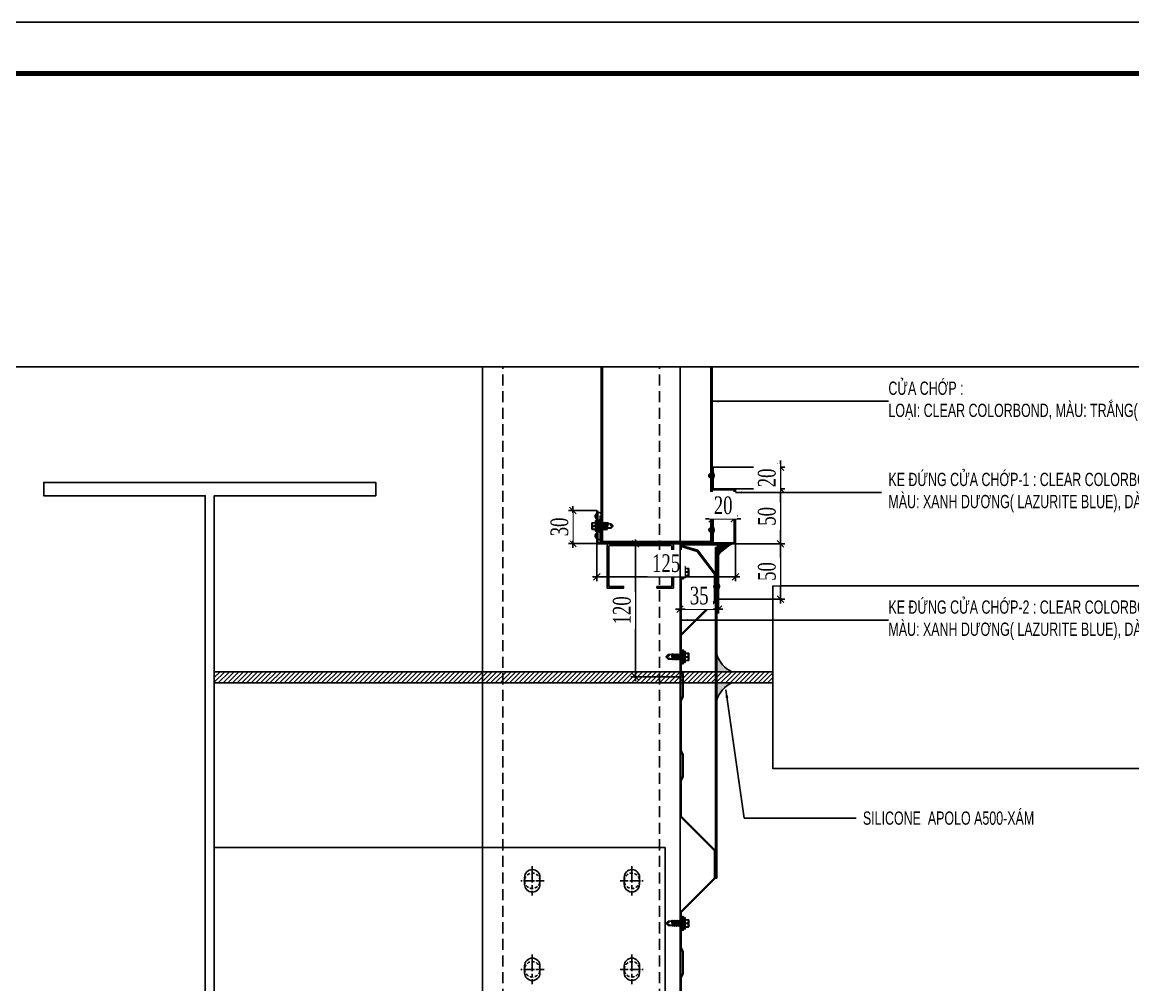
# Model space of a CAD drawing. Header units: inches. Extents: x 340055 to 349452, y -34649 to -30845.
# Drawn here: x 342952 to 343202.9, y -34095.1 to -33877.6 of the extents above; entities that cross this region are included whole.
import ezdxf

# ---------------------------------------------------------------- set-up
doc = ezdxf.new("R2010")
doc.units = ezdxf.units.IN
doc.header["$MEASUREMENT"] = 0
doc.linetypes.add('CENTER2', pattern=[28.574999999999996, 19.05, -3.174999999999999, 3.174999999999999, -3.174999999999999])
doc.linetypes.add('HIDDEN', pattern=[0.375, 0.25, -0.125])
for name, color, linetype in [('2', 2, 'Continuous'), ('250', 250, 'Continuous'), ('251', 251, 'Continuous'), ('3', 3, 'Continuous'), ('6', 6, 'Continuous'), ('8', 8, 'Continuous'), ('Co ban', 2, 'Continuous'), ('DIM', 8, 'Continuous'), ('flashing', 6, 'Continuous'), ('NET IN', 3, 'Continuous'), ('STRUCTURE', 1, 'Continuous')]:
    doc.layers.add(name, color=color, linetype=linetype)
doc.layers.add('TL-TIILE BLOCK A2$0$TL-TITLE BLOCK 1', color=7, linetype='Continuous', lineweight=50)
doc.layers.add('Tpl_Bound', color=1, linetype='Continuous', plot=False)
doc.styles.add('ST1', font='times.ttf', dxfattribs={"width": 0.7})
doc.styles.add('ST1H', font='vnshxh.shx', dxfattribs={"width": 0.7})
doc.dimstyles.new('3', dxfattribs={"dimtxt": 3.5, "dimasz": 1.8, "dimexe": 1, "dimexo": 0, "dimgap": 1, "dimtad": 1, "dimdec": 0, "dimlfac": 3, "dimzin": 0, "dimdsep": 46, "dimtxsty": 'ST1H', "dimblk": 'OBLIQUE', "dimcen": 1, "dimdle": 1, "dimclrd": 8, "dimclre": 8, "dimclrt": 3, "dimadec": 0, "dimazin": 0, "dimtfac": 1, "dimtdec": 0, "dimtix": 1, "dimtofl": 0, "dimtmove": 1, "dimatfit": 3, "dimfxl": 0, "dimtolj": 1, "dimtzin": 0, "dimlwd": -1, "dimlwe": -1, "dimarcsym": 0})
doc.dimstyles.new('4', dxfattribs={"dimtxt": 4, "dimasz": 1.5, "dimexe": 1, "dimexo": 0, "dimgap": 1, "dimtad": 1, "dimdec": 0, "dimlfac": 4, "dimzin": 0, "dimdsep": 46, "dimtxsty": 'ST1', "dimblk": 'OBLIQUE', "dimcen": 1, "dimdle": 1, "dimclrd": 8, "dimclre": 8, "dimclrt": 3, "dimadec": 0, "dimazin": 0, "dimtfac": 1, "dimtdec": 0, "dimtix": 1, "dimtmove": 0, "dimatfit": 3, "dimfxl": 0, "dimtolj": 1, "dimtzin": 0, "dimlwd": -1, "dimlwe": -1, "dimarcsym": 0})

# ---------------------------------------------------------------- blocks, each defined once
blk = doc.blocks.new('OVAl18-26')
at = {"layer": '250', "linetype": 'HIDDEN', "ltscale": 3}
blk.add_circle((0, 0), 1.783741935483871, dxfattribs=at)
at = {"layer": 'Co ban', "color": 71}
for p, q in [((0.8162580645293929, 1.783741935480066), (-0.8162580644711852, 1.783741935483704)), ((-0.8162580644711852, -1.783741935487342), (0.8162580645293929, -1.783741935480066))]:
    blk.add_line(p, q, dxfattribs=at)
for centre, start, end in [((-0.8162580644711852, 0), 90, 270), ((0.8162580645293929, 0), 270, 90)]:
    blk.add_arc(centre, 1.783741935483871, start, end, dxfattribs=at)
at = {"layer": 'DIM', "color": 5, "linetype": 'CENTER2', "ltscale": 0.1}
blk.add_line((0, -2.739415557662142), (0, 2.739415557662142), dxfattribs=at)
blk.add_line((0, -2.739415557662142), (0, 2.739415557662142), dxfattribs=at)
at = {"layer": 'DIM', "color": 5, "linetype": 'CENTER2', "ltscale": 0.2}
blk.add_line((-3.411489480000455, 0), (3.411489480000455, 0), dxfattribs=at)
blk = doc.blocks.new('Short_Self_drilling')
at = {"layer": 'STRUCTURE', "color": 1, "linetype": 'Continuous'}
for p, q in [((6.427627954479767, 1.738392833212921), (-6.429513005297069, 1.731407889110349)), ((5.140815966860309, 3.758576308190055), (-5.14489680096085, 3.752988352908037)), ((-2.573002946065441, 2.897242611076892), (-5.14443113802034, 2.895845622256533)), ((-3.430611339657064, 3.753919678788276), (-3.432241159947287, 6.753919236069512)), ((2.996096488470096, 7.185983073446356), (-3.003902626091595, 7.182723432865324)), ((2.569853437845137, 2.900036588717998), (-2.573002946065441, 2.897242611076892)), ((-2.139722270753346, 2.804301490893651), (-2.139772891068527, 2.897477973489782)), ((6.254783779336451, 0.0033980583401509), (0, 0)), ((2.153436330773339, 2.803610794889015), (2.153384068114194, 2.899810331941417)), ((2.155231403857344, -0.5005684986439779), (2.15495177851361, 0.0141360434123012)), ((5.141281629800816, 2.901433577538357), (2.569853437845137, 2.900036588717998)), ((3.426530505556522, 3.757644982309622), (3.424900685266298, 6.757644539590662)), ((2.991563898096242, -1.173873452849355), (-2.701271820829788, -0.2300478911484528)), ((2.992392778130254, -2.699587513408329), (-2.700442940795775, -1.755761951707427)), ((2.993221658163487, -4.225301573973735), (-2.699614060763321, -3.281476012272638)), ((2.994050538196721, -5.751015634532515), (-2.698785180729308, -4.807190072831807)), ((2.994879418229954, -7.276729695091684), (-2.697956300695295, -6.332904133390587)), ((-1.907191146453572, -7.989583161942521), (-2.697127420662841, -7.858618193949756)), ((-2.136158421138263, -12.33087536617618), (-2.138249313164383, -8.482184079380202)), ((-2.137447682919757, -1.38251746946623), (-2.137727308262713, -0.8678129274101462)), ((-2.136618802886524, -2.908231530031636), (-2.136898428229479, -2.393526987975357)), ((-2.135789922853291, -4.433945590590611), (-2.136069548196246, -3.919241048534526)), ((-2.134961042819278, -5.959659651149584), (-2.135240668163012, -5.444955109093501)), ((-2.134132162785265, -7.485373711708558), (-2.134411788129, -6.970669169652475)), ((2.995708298264746, -8.802443755650854), (-1.142445727708296, -8.11637169230341)), ((2.149547514491652, -12.31434126327446), (2.147825613319842, -9.144849030159936)), ((2.156060283889798, -2.026282559202952), (2.155780658547623, -1.511578017146868)), ((2.15688916392459, -3.551996619768162), (2.156609538580076, -3.037292077712078)), ((2.157718043957824, -5.077710680327137), (2.157438418614089, -4.563006138271052)), ((2.158546923991057, -6.603424740886306), (2.158267298648102, -6.088720198830222)), ((2.15937580402429, -8.129138801445281), (2.159096178681335, -7.614434259389196))]:
    blk.add_line(p, q, dxfattribs=at)
blk.add_lwpolyline([(6.427860785949242, 1.309821467886779), (6.427627954479767, 1.738392833212921), (2.141332692833592, 2.806627274651808), (-2.144380960424314, 2.804298959951016), (-6.429513005297069, 1.731407889110349), (-6.429280173826034, 1.302836523784402)], close=True, dxfattribs=at)
for points in [[(-6.429280173826034, 1.302836523784402, -0.0888693454293002), (-6.25478377933567, -0.0033980583403458), (0, 0)], [(-0.1341407912236069, 3.755710563915012), (-0.330345590953844, 6.230310601738112, 0.3388783609517814), (-3.136335632067389, 6.228786181678383), (-3.329851547487903, 3.753974418914497)], [(3.295402521552594, 3.757573743949576), (3.099197721822357, 6.232173781772481, 0.3388783609517814), (0.2932076807080323, 6.230649361712753), (0.0996917652875189, 3.755837598948866)], [(-0.0831780369654942, -14.04042361661777), (-1.03952331320709, -12.24293085970332, -0.1486571711961959), (-1.399506232658105, -11.20425887450743), (-1.950379671918978, -7.716112156382742, -0.8150058696070384), (-1.207708120741569, -7.772025647410178, 0.1508326184272741), (-0.8461097890631208, -8.67637043731208)], [(2.149547514491652, -12.31434126327446), (0.1736163688643241, -14.2353829229142, -0.3335959825449872), (-0.1674471447708389, -14.24431018685326), (-2.136158421138263, -12.33087536617618)], [(2.149547514491652, -12.31434126327446), (1.711418715799611, -11.69935902120947, 0.522420288142555), (0.8806162489542787, -11.70855234734862), (-0.1674471447708389, -14.24431018685326)]]:
    blk.add_lwpolyline(points, format="xyb", dxfattribs=at)
for points in [[(2.991563898096242, -1.173873452849355), (2.155780993783212, -1.512195084185675), (-2.14239666522995, -0.8481802353483413), (-2.701271820829788, -0.2300478911484528), (-2.356202546260776, -0.0012800624287723)], [(2.992392778130254, -2.699587513408329), (2.156609873816445, -3.037909144744844), (-2.141567785197496, -2.37389429590751), (-2.700442940795775, -1.755761951707427), (-2.137447682919757, -1.38251746946623), (2.156060283889798, -2.026282559202952), (2.992392778130254, -2.699587513408329)], [(2.993221658163487, -4.225301573973735), (2.157438753850458, -4.56362320531025), (-2.140738905162704, -3.899608356472721), (-2.699614060763321, -3.281476012272638), (-2.136618802886524, -2.908231530031636), (2.15688916392459, -3.551996619768162), (2.993221658163487, -4.225301573973735)], [(2.994050538196721, -5.751015634532515), (2.158267633882912, -6.089337265869223), (-2.13991002512947, -5.425322417031696), (-2.698785180729308, -4.807190072831807), (-2.135789922853291, -4.433945590590611), (2.157718043957824, -5.077710680327137), (2.994050538196721, -5.751015634532515)], [(2.994879418229954, -7.276729695091684), (2.159096513917704, -7.615051326428198), (-2.139081145097017, -6.951036477590864), (-2.697956300695295, -6.332904133390587), (-2.134961042819278, -5.959659651149584), (2.158546923991057, -6.603424740886306), (2.994879418229954, -7.276729695091684)], [(-1.82255174405405, -8.525522331768894), (-2.138252265063004, -8.476750538149838), (-2.697127420662841, -7.858618193949756), (-2.134132162785265, -7.485373711708558), (-1.830993748842177, -7.530826038752299)], [(-1.26446323386803, -7.615771163026237), (2.15937580402429, -8.129138801445281), (2.995708298264746, -8.802443755650854)], [(-1.178973661122914, -0.0006405051596759999), (2.155231403857344, -0.5005684986439779), (2.991563898096242, -1.173873452849355)], [(2.995708298264746, -8.802443755650854), (2.159925393950938, -9.140765386987173), (-0.8461097890631208, -8.67637043731208)]]:
    blk.add_lwpolyline(points, dxfattribs=at)
for centre, radius, start, end in [((-4.990675107008168, 3.324500645651953), 0.4553965811850028, 109.7948656341679, 250.2673889182501), ((-3.00366979462134, 6.754152067539183), 0.4285714285714286, 90.03112727622582, 180.0311272761997), ((2.996329319940351, 6.757411708120407), 0.4285714285714286, 0.0311272761997568, 90.03112727622582), ((5.067819174060787, 3.329965159149001), 0.4347827605151089, 279.7275654188923, 80.33468913347895), ((9.987420900819416, 0.1735689433930604), 3.736514152360963, 162.296318979917, 182.6103064937473)]:
    blk.add_arc(centre, radius, start, end, dxfattribs=at)
blk = doc.blocks.new('RIVET')
at = {"color": 8}
for p, q in [((-3.914987789030417, 1.084325839266965), (-4.167331088101491, 4.72939e-11)), ((-4.167331088101491, 4.72939e-11), (-3.914987789030417, -1.084325839208757)), ((-3.914987789030417, -1.084325839208757), (-3.914987789030417, 1.084325839266965)), ((-3.54093686575652, -1.317140908056896), (-3.54093686575652, 1.317140908151485)), ((-0.9629095086711456, -1.249999999952705), (-0.9629095086711456, 1.250000000047293)), ((-0.9629095086711456, 1.250000000047293), (-0.0625000000582077, 1.250000000047293)), ((0, 1.31250000003274), (0, 2.437500000025464)), ((0, -1.312499999974533), (0, 1.31250000003274)), ((0.0625000000582077, 2.500000000047291), (0.0863728756667115, 2.500000000047291)), ((0.1422745751915499, 2.465450849751503), (0.6840169943461656, 1.381966011296754)), ((0.1422745751915499, -2.465450849693295), (0.1422745751915499, 2.465450849751503)), ((0.7499999999708955, 1.102457514109119), (0.7499999999708955, -1.10245751401453)), ((0.9175378023064692, 0.6875000000327418), (0.7499999999708955, 0.6875000000327418)), ((0.9175378023064692, -0.6874999999745333), (0.9175378023064692, 0.6875000000327418)), ((-0.0625000000582077, -1.249999999952705), (-0.9629095086711456, -1.249999999952705)), ((0, -2.437499999967258), (0, -1.312499999974533)), ((0.0863728756667115, -2.499999999952705), (0.0625000000582077, -2.499999999952705)), ((0.6840169943461656, -1.381966011202166), (0.1422745751915499, -2.465450849693295)), ((0.9175378023064692, -0.6874999999745333), (0.7499999999708955, -0.6874999999745333))]:
    blk.add_line(p, q, dxfattribs=at)
for centre, radius, start, end in [((-3.413812949875134, 0.6960071749308554), 0.6340091517821423, 101.566667877257, 142.2308755650048), ((-2.516829869564389, -0.1326427478743425), 1.775012053210235, 64.63521389712217, 125.2368516401208), ((-0.9140571189345786, 2.958867628451116), 1.709565771609959, 240.4783234104565, 268.3624983159883), ((-0.0625000000582077, 1.31250000003274), 0.0624999999999965, 270, 0), ((0.0625000000582077, 2.437500000025464), 0.0625000000000142, 90, 180), ((0.0863728756667115, 2.437500000025464), 0.0624999999999609, 26.56505117707799, 90), ((0.1249999999708962, 1.102457514109119), 0.6250000000000582, 0, 26.56505117707799), ((5.368688533635577, 0.6158487672400954), 4.451727387475298, 179.0777758487487, 187.9517589927636), ((5.769411376822973, -0.6404616965919552), 4.852101584400593, 172.415007190585, 180.5554579667828), ((-3.413812949875134, -0.696007174836268), 0.6340091517821188, 217.7691244349952, 258.4333321227429), ((-2.516829869564389, 0.1326427479325504), 1.775012053210252, 234.7631483598792, 295.3647861028779), ((-0.9140571189345786, -2.958867628392908), 1.709565771609953, 91.63750168401172, 119.5216765895436), ((-0.0625000000582077, -1.312499999974533), 0.0625000000000142, 0, 90), ((0.0625000000582077, -2.437499999967258), 0.0624999999999965, 180, 270), ((0.0863728756667115, -2.437499999967258), 0.0624999999999328, 270, 333.434948822922), ((0.1249999999708962, -1.10245751401453), 0.6250000000000706, 333.434948822922, 0)]:
    blk.add_arc(centre, radius, start, end, dxfattribs=at)
blk = doc.blocks.new('SideLap')
at = {"layer": 'STRUCTURE', "color": 1, "linetype": 'Continuous'}
for p, q in [((19.89576310251141, 5.578433717950247), (-0.0688430297304876, -2.685912967193871)), ((15.11974725237815, 15.56867422547657), (-1.3387762e-09, -1.3969839e-09)), ((15.11974725237815, 15.56867422547657), (19.96460613101953, 12.1210415099049)), ((15.11974725237815, 15.56867422547657), (40.07950227166293, 15.56867422547657)), ((41.6827475776081, 30.37221867241897), (40.11160919087706, 15.66397745464928)), ((40.11160919087706, 15.66397745464928), (43.78157953493064, -8.00655930675566)), ((48.07816972763976, 15.66397745464928), (41.6827475776081, 30.37221867241897)), ((41.6827475776081, 30.37221867241897), (48.19283680844819, -10.33780865021981)), ((52.13558741955785, -11.29655466007534), (48.07816972763976, 15.66397745464928)), ((48.07816972763976, 15.66397745464928), (52.13146859436529, 15.66397745464928)), ((53.69774757785489, 30.37221867241897), (52.12660919065821, 15.66397745464928)), ((52.12660919065821, 15.66397745464928), (57.3741141538485, -18.18132577452343)), ((60.09316972753731, 15.66397745464928), (53.69774757785489, 30.37221867241897)), ((53.69774757785489, 30.37221867241897), (63.70958940015407, -32.98487022146583)), ((65.18118788307765, -18.14463858818635), (60.09316972753731, 15.66397745464928)), ((60.09316972753731, 15.66397745464928), (64.14646859449567, 15.66397745464928)), ((65.71274757763604, 30.37221867241897), (64.141609190905, 15.66397745464928)), ((64.141609190905, 15.66397745464928), (69.38911415362963, -18.18132577452343)), ((72.1081697276677, 15.66397745464928), (65.71274757763604, 30.37221867241897)), ((65.71274757763604, 30.37221867241897), (75.72458940005163, -32.98487022146583)), ((77.1961878828588, -18.14463858818635), (72.1081697276677, 15.66397745464928)), ((72.1081697276677, 15.66397745464928), (76.16146859427681, 15.66397745464928)), ((77.72774757788282, 30.60235018562526), (76.15660919068614, 15.66397745464928)), ((76.15660919068614, 15.66397745464928), (81.40411415387644, -18.18132577452343)), ((84.12316972744884, 15.66397745464928), (77.72774757788282, 30.60235018562526)), ((77.72774757788282, 30.60235018562526), (87.73324874107493, -32.98487022146583)), ((89.21118788298918, -18.14463858818635), (84.12316972744884, 15.66397745464928)), ((84.12316972744884, 15.66397745464928), (88.1764685945236, 15.66397745464928)), ((89.74274757766399, 30.36868695763406), (88.17160919081651, 15.66397745464928)), ((88.17160919081651, 15.66397745464928), (93.41911415365757, -18.18132577452343)), ((96.13816972769564, 15.66397745464928), (89.74274757766399, 30.36868695763406)), ((89.74274757766399, 30.36868695763406), (99.75468713644659, -32.98487022158223)), ((101.2261878828867, -18.14463858818635), (96.13816972769564, 15.66397745464928)), ((96.13816972769564, 15.66397745464928), (100.1914685943047, 15.66397745464928)), ((101.7577475777943, 30.37221867241897), (100.186609190714, 15.66397745464928)), ((100.186609190714, 15.66397745464928), (105.4341141537879, -18.18132577452343)), ((108.1531697274767, 15.66397745464928), (101.7577475777943, 30.37221867241897)), ((101.7577475777943, 30.37221867241897), (111.7695894002099, -32.98487022146583)), ((112.1043667524936, -10.59074472647626), (108.1531697274767, 15.66397745464928)), ((108.1531697274767, 15.66397745464928), (112.1043667524936, 15.66397745464928)), ((112.1043667524936, -50.56275530532002), (112.1043667524936, 47.95010375627316)), ((122.3917091127368, -51.93132577452343), (122.3917091127368, 49.31867422547657)), ((122.3917091127368, 49.31867422547657), (125.7667091127368, 49.31867422547657)), ((125.7667091127368, 49.31867422547657), (134.1973920612945, 15.56867422547657)), ((125.7667091127368, 49.31867422547657), (125.7667091127368, -51.93132577452343)), ((134.1973920612945, 15.66397745464928), (134.9311569702695, 15.66397745464928)), ((134.1973920612945, 15.56867422547657), (134.1973920612945, -18.18132577452343)), ((134.9311569702695, 39.19367422547657), (134.9311569702695, 18.94367422547657)), ((134.9311569702695, 18.94367422547657), (134.9311569701531, -21.55632577452343)), ((141.6811569702695, 39.19367422547657), (141.6811569701531, -41.80632577452342)), ((141.6811569702695, 25.69367422547657), (165.3061569702695, 25.69367422547657)), ((141.6811569702695, 24.66104119899683), (161.1694688109564, 23.12651565566193)), ((161.1694688109564, 1.029340821434743), (141.6811569702695, -0.5051847203867511)), ((168.6811569702695, 22.31867422547657), (168.6811569701531, -24.93132577452343)), ((-0.0688430297304876, -2.685912967193871), (15.00787665386451, -18.18132577452343)), ((1.536402947094757, -2.021421558223664), (15.69574783014832, -9.54494932293892)), ((15.00787665386451, -18.18132577452343), (45.31632501009153, -18.18132577452343)), ((23.8768286134, -12.37537066743243), (51.34833675512346, -16.69857509923167)), ((44.9736856809468, -15.69539319770411), (45.35911415371811, -18.18132577452343)), ((45.35911415371811, -18.18132577452343), (51.98964441398857, -32.98487022146583)), ((49.19456813141004, -16.35963549604639), (51.98964441398857, -32.98487022146583)), ((51.98964441398857, -32.98487022146583), (53.16618788283085, -18.14463858818635)), ((53.16618788283085, -18.14463858818635), (52.80695394956274, -15.75761838862672)), ((53.16618788283085, -18.14463858818635), (57.21948674990563, -18.14463858818635)), ((57.3741141538485, -18.18132577452343), (63.70958940015407, -32.98487022146583)), ((63.70958940015407, -32.98487022146583), (65.18118788307765, -18.14463858818635)), ((65.18118788307765, -18.14463858818635), (69.23448674968675, -18.14463858818635)), ((69.38911415362963, -18.18132577452343), (75.72458940005163, -32.98487022146583)), ((75.72458940005163, -32.98487022146583), (77.1961878828588, -18.14463858818635)), ((77.1961878828588, -18.14463858818635), (81.24948674993357, -18.14463858818635)), ((81.40411415387644, -18.18132577452343), (87.73324874107493, -32.98487022146583)), ((87.73324874107493, -32.98487022146583), (89.21118788298918, -18.14463858818635)), ((89.21118788298918, -18.14463858818635), (93.26448674971472, -18.14463858818635)), ((93.41911415365757, -18.18132577452343), (99.75468713644659, -32.98487022158223)), ((99.75468713644659, -32.98487022158223), (101.2261878828867, -18.14463858818635)), ((101.2261878828867, -18.14463858818635), (105.2794867498451, -18.14463858830277)), ((105.4341141537879, -18.18132577452343), (111.7695894002099, -32.98487022146583)), ((111.7695894002099, -32.98487022146583), (112.1043667524936, -19.86142356449272)), ((125.7667091127368, -51.93132577452343), (122.3917091127368, -51.93132577452343)), ((134.1973920612945, -18.18132577452343), (125.7667091127368, -51.93132577452343)), ((134.1973920612945, -18.14463858830277), (134.9311569701531, -18.14463858830277)), ((134.9311569701531, -21.55632577452343), (134.9311569701531, -41.80632577452342)), ((141.6811569702695, -2.346616375143639), (161.1694688109564, -3.881141916965134)), ((161.1694688109564, -25.97831675282214), (141.6811569701531, -27.51284229464364)), ((141.6811569701531, -28.30632577452343), (165.3061569701531, -28.30632577452343))]:
    blk.add_line(p, q, dxfattribs=at)
for centre, radius, start, end in [((17.65377038094448, 8.873690638109109), 3.985630382162892, 304.230181357913, 54.56410082090459), ((113.4284930142457, 77.34534478920976), 29.42504894983883, 267.4208207820511, 287.7348082955852), ((138.3061569702695, 38.61699084821157), 3.423914239056482, 9.69643813952428, 170.3035618604757), ((146.7398314289166, 12.07792823854834), 18.17376457697427, 322.5591847856325, 37.44081521436756), ((165.3061569702695, 22.31867422547657), 3.375, 0, 90), ((1.754424746206495, -1.388806665781885), 2.237585784935064, 141.6347817993783, 215.4287481018331), ((24.44107878726209, 2.49409751931671), 14.8801701078479, 234.0048239650625, 267.8268456598665), ((51.94934489537263, 2.109543173108249), 13.00184296042737, 231.082510578032, 265.3921732550996), ((50.52424447605154, -13.82010368595365), 2.994115188924306, 285.9761581419947, 82.69710280095899), ((113.4284930142457, -79.95799633825662), 29.42504894983891, 72.26519170441473, 92.57917921794892), ((138.3061569701531, -40.5936633044621), 3.586248076831897, 199.7637383621277, 340.2362616378722), ((146.7398314289166, -14.92972933407873), 18.17376457697427, 322.5591847856325, 37.44081521436756), ((165.3061569701531, -24.93132577452343), 3.375, 270, 0)]:
    blk.add_arc(centre, radius, start, end, dxfattribs=at)
blk = doc.blocks.new('_Oblique')
at = {"color": 0, "linetype": 'ByBlock', "lineweight": -2}
blk.add_line((-0.5, -0.5), (0.5, 0.5), dxfattribs=at)
blk = doc.blocks.new('*D258')
at = {"color": 8, "linetype": 'Continuous', "transparency": 16777216}
for p, q in [((343076.4024731967, -33996.33907000523), (343076.4024731967, -33986.92118836678)), ((343081.8153461358, -33987.92118836678), (343075.4024731967, -33987.92118836678)), ((343081.8153461358, -33995.33907000523), (343075.4024731967, -33995.33907000523))]:
    blk.add_line(p, q, dxfattribs=at)
at = {"layer": 'Defpoints', "color": 0, "transparency": 16777216}
for p in [(343081.8153461358, -33987.92118836678), (343081.8153461358, -33995.33907000523)]:
    blk.add_point(p, dxfattribs=at)
at = {"color": 8, "transparency": 16777216, "xscale": 1.5, "yscale": 1.5, "zscale": 1.5}
for p, rotation in [((343076.4024731967, -33987.92118836678), 90), ((343076.4024731967, -33995.33907000523), 270)]:
    blk.add_blockref('_Oblique', p, dxfattribs=dict(at, rotation=rotation))
at = {"color": 3, "transparency": 16777216, "insert": (343073.367866131, -33991.63012918609), "char_height": 4, "attachment_point": 5, "rotation": 90, "style": 'ST1', "bg_fill": 3, "box_fill_scale": 1.25, "bg_fill_color": 256, "bg_fill_true_color": 13158600, "bg_fill_transparency": 0}
blk.add_mtext('\\A1;30', dxfattribs=at)
at = {"layer": 'Defpoints', "color": 0, "transparency": 16777216}
blk.add_point((343076.4024731967, -33987.92118836678), dxfattribs=at)
blk = doc.blocks.new('*D259')
at = {"color": 8, "linetype": 'Continuous', "transparency": 16777216}
for p, q in [((343081.8153461356, -33995.33907000522), (343081.8153461356, -34003.8738843629)), ((343113.1042478756, -33995.44872837716), (343113.1042478756, -34003.8738843629)), ((343080.8153461356, -34002.8738843629), (343114.1042478756, -34002.8738843629))]:
    blk.add_line(p, q, dxfattribs=at)
at = {"layer": 'Defpoints', "color": 0, "transparency": 16777216}
for p in [(343081.8153461356, -33995.33907000522), (343113.1042478756, -33995.44872837716), (343113.1042478756, -34002.8738843629)]:
    blk.add_point(p, dxfattribs=at)
at = {"color": 8, "transparency": 16777216, "xscale": 1.5, "yscale": 1.5, "zscale": 1.5, "rotation": 180}
blk.add_blockref('_Oblique', (343081.8153461356, -34002.8738843629), dxfattribs=at)
at = {"color": 8, "transparency": 16777216, "xscale": 1.5, "yscale": 1.5, "zscale": 1.5}
blk.add_blockref('_Oblique', (343113.1042478756, -34002.8738843629), dxfattribs=at)
at = {"color": 3, "transparency": 16777216, "insert": (343097.4597970056, -33999.83927729729), "char_height": 4, "attachment_point": 5, "style": 'ST1', "bg_fill": 3, "box_fill_scale": 1.25, "bg_fill_color": 256, "bg_fill_true_color": 13158600, "bg_fill_transparency": 0}
blk.add_mtext('\\A1;125', dxfattribs=at)
blk = doc.blocks.new('*D260')
at = {"color": 8, "linetype": 'Continuous', "transparency": 16777216}
for p, q in [((343113.1042478757, -33983.01433796622), (343124.2708327891, -33983.01433796622)), ((343123.2708327891, -33996.44872837717), (343123.2708327891, -33982.01433796622)), ((343113.1042478757, -33995.44872837717), (343124.2708327891, -33995.44872837717))]:
    blk.add_line(p, q, dxfattribs=at)
at = {"layer": 'Defpoints', "color": 0, "transparency": 16777216}
for p in [(343113.1042478757, -33983.01433796622), (343123.2708327891, -33983.01433796622), (343113.1042478757, -33995.44872837717)]:
    blk.add_point(p, dxfattribs=at)
at = {"color": 8, "transparency": 16777216, "xscale": 1.5, "yscale": 1.5, "zscale": 1.5}
for p, rotation in [((343123.2708327891, -33983.01433796622), 90), ((343123.2708327891, -33995.44872837717), 270)]:
    blk.add_blockref('_Oblique', p, dxfattribs=dict(at, rotation=rotation))
at = {"color": 3, "transparency": 16777216, "insert": (343120.2362257235, -33989.23153317178), "char_height": 4, "attachment_point": 5, "rotation": 90, "style": 'ST1', "bg_fill": 3, "box_fill_scale": 1.25, "bg_fill_color": 256, "bg_fill_true_color": 13158600, "bg_fill_transparency": 0}
blk.add_mtext('\\A1;50', dxfattribs=at)
blk = doc.blocks.new('*D261')
at = {"color": 8, "linetype": 'Continuous', "transparency": 16777216}
for p, q in [((343123.2708327894, -33978.09645632457), (343123.2708327894, -33976.59645632457)), ((343108.0936377278, -33978.09645632457), (343124.2708327894, -33978.09645632457)), ((343123.2708327894, -33983.01433796622), (343123.2708327894, -33978.09645632457)), ((343113.1042478757, -33983.01433796622), (343124.2708327894, -33983.01433796622)), ((343123.2708327894, -33983.01433796622), (343123.2708327894, -33984.51433796622))]:
    blk.add_line(p, q, dxfattribs=at)
at = {"layer": 'Defpoints', "color": 0, "transparency": 16777216}
for p in [(343108.0936377278, -33978.09645632457), (343113.1042478757, -33983.01433796622)]:
    blk.add_point(p, dxfattribs=at)
at = {"color": 8, "transparency": 16777216, "xscale": 1.5, "yscale": 1.5, "zscale": 1.5}
for p, rotation in [((343123.2708327894, -33978.09645632457), 270), ((343123.2708327894, -33983.01433796622), 90)]:
    blk.add_blockref('_Oblique', p, dxfattribs=dict(at, rotation=rotation))
at = {"color": 3, "transparency": 16777216, "insert": (343120.2362257237, -33980.55539714548), "char_height": 4, "attachment_point": 5, "rotation": 90, "style": 'ST1', "bg_fill": 3, "box_fill_scale": 1.25, "bg_fill_color": 256, "bg_fill_true_color": 13158600, "bg_fill_transparency": 0}
blk.add_mtext('\\A1;20', dxfattribs=at)
at = {"layer": 'Defpoints', "color": 0, "transparency": 16777216}
blk.add_point((343123.2708327894, -33978.09645632457), dxfattribs=at)
blk = doc.blocks.new('*D262')
at = {"color": 8, "linetype": 'Continuous', "transparency": 16777216}
for p, q in [((343107.8436377315, -33983.26433796318), (343107.8436377315, -33990.79933121571)), ((343112.8542478793, -33983.26433796318), (343112.8542478793, -33990.79933121571)), ((343107.8436377315, -33989.79933121571), (343106.3436377315, -33989.79933121571)), ((343107.8436377315, -33989.79933121571), (343112.8542478793, -33989.79933121571)), ((343112.8542478793, -33989.79933121571), (343114.3542478793, -33989.79933121571))]:
    blk.add_line(p, q, dxfattribs=at)
at = {"color": 8, "transparency": 16777216, "xscale": 1.5, "yscale": 1.5, "zscale": 1.5}
blk.add_blockref('_Oblique', (343107.8436377315, -33989.79933121571), dxfattribs=at)
at = {"color": 8, "transparency": 16777216, "xscale": 1.5, "yscale": 1.5, "zscale": 1.5, "rotation": 180}
blk.add_blockref('_Oblique', (343112.8542478793, -33989.79933121571), dxfattribs=at)
at = {"color": 3, "transparency": 16777216, "insert": (343110.3489428054, -33986.7647241501), "char_height": 4, "attachment_point": 5, "style": 'ST1', "bg_fill": 3, "box_fill_scale": 1.25, "bg_fill_color": 256, "bg_fill_true_color": 13158600, "bg_fill_transparency": 0}
blk.add_mtext('\\A1;20', dxfattribs=at)
at = {"layer": 'Defpoints', "color": 0, "transparency": 16777216}
for p in [(343107.8436377315, -33983.26433796318), (343112.8542478793, -33983.26433796318), (343112.8542478793, -33989.79933121571)]:
    blk.add_point(p, dxfattribs=at)
blk = doc.blocks.new('*D263')
at = {"color": 8, "linetype": 'Continuous', "transparency": 16777216}
for p, q in [((343123.2708327891, -34008.9553690895), (343123.2708327891, -33994.44872837717)), ((343109.281788076, -33995.44872837717), (343124.2708327891, -33995.44872837717)), ((343109.281788076, -34007.9553690895), (343124.2708327891, -34007.9553690895))]:
    blk.add_line(p, q, dxfattribs=at)
at = {"layer": 'Defpoints', "color": 0, "transparency": 16777216}
for p in [(343109.281788076, -33995.44872837717), (343123.2708327891, -33995.44872837717), (343109.281788076, -34007.9553690895)]:
    blk.add_point(p, dxfattribs=at)
at = {"color": 8, "transparency": 16777216, "xscale": 1.5, "yscale": 1.5, "zscale": 1.5}
for p, rotation in [((343123.2708327891, -33995.44872837717), 90), ((343123.2708327891, -34007.9553690895), 270)]:
    blk.add_blockref('_Oblique', p, dxfattribs=dict(at, rotation=rotation))
at = {"color": 3, "transparency": 16777216, "insert": (343120.2362257235, -34001.70204873342), "char_height": 4, "attachment_point": 5, "rotation": 90, "style": 'ST1', "bg_fill": 3, "box_fill_scale": 1.25, "bg_fill_color": 256, "bg_fill_true_color": 13158600, "bg_fill_transparency": 0}
blk.add_mtext('\\A1;50', dxfattribs=at)
blk = doc.blocks.new('*D264')
at = {"color": 8, "linetype": 'Continuous', "transparency": 16777216}
for p, q in [((343090.5094035231, -33994.44872837717), (343090.5094035231, -34026.49980326177)), ((343100.5973976652, -33995.44872837717), (343089.5094035231, -33995.44872837717)), ((343100.5973976652, -34025.49980326177), (343089.5094035231, -34025.49980326177))]:
    blk.add_line(p, q, dxfattribs=at)
at = {"layer": 'Defpoints', "color": 0, "transparency": 16777216}
for p in [(343100.5973976652, -33995.44872837717), (343090.5094035231, -34025.49980326177), (343100.5973976652, -34025.49980326177)]:
    blk.add_point(p, dxfattribs=at)
at = {"color": 8, "transparency": 16777216, "xscale": 1.5, "yscale": 1.5, "zscale": 1.5}
for p, rotation in [((343090.5094035231, -33995.44872837717), 90), ((343090.5094035231, -34025.49980326177), 270)]:
    blk.add_blockref('_Oblique', p, dxfattribs=dict(at, rotation=rotation))
at = {"color": 3, "transparency": 16777216, "insert": (343087.4747964574, -34010.47426581956), "char_height": 4, "attachment_point": 5, "rotation": 90, "style": 'ST1', "bg_fill": 3, "box_fill_scale": 1.25, "bg_fill_color": 256, "bg_fill_true_color": 13158600, "bg_fill_transparency": 0}
blk.add_mtext('\\A1;120', dxfattribs=at)
blk = doc.blocks.new('*D265')
at = {"color": 8, "linetype": 'Continuous', "transparency": 16777216}
for p, q in [((343100.5973976651, -33995.44872837716), (343100.5973976651, -34011.1987352053)), ((343109.2817880759, -33995.44872837716), (343109.2817880759, -34011.1987352053)), ((343099.5973976651, -34010.1987352053), (343110.2817880759, -34010.1987352053))]:
    blk.add_line(p, q, dxfattribs=at)
at = {"layer": 'Defpoints', "color": 0, "transparency": 16777216}
for p in [(343100.5973976651, -33995.44872837716), (343109.2817880759, -33995.44872837716)]:
    blk.add_point(p, dxfattribs=at)
at = {"color": 8, "transparency": 16777216, "xscale": 1.5, "yscale": 1.5, "zscale": 1.5, "rotation": 180}
blk.add_blockref('_Oblique', (343100.5973976651, -34010.1987352053), dxfattribs=at)
at = {"color": 8, "transparency": 16777216, "xscale": 1.5, "yscale": 1.5, "zscale": 1.5}
blk.add_blockref('_Oblique', (343109.2817880759, -34010.1987352053), dxfattribs=at)
at = {"color": 3, "transparency": 16777216, "insert": (343104.9395928705, -34007.16412813969), "char_height": 4, "attachment_point": 5, "style": 'ST1', "bg_fill": 3, "box_fill_scale": 1.25, "bg_fill_color": 256, "bg_fill_true_color": 13158600, "bg_fill_transparency": 0}
blk.add_mtext('\\A1;35', dxfattribs=at)
at = {"layer": 'Defpoints', "color": 0, "transparency": 16777216}
blk.add_point((343109.2817880759, -34010.1987352053), dxfattribs=at)
blk = doc.blocks.new('kt kien truc 1')
at = {"layer": 'Defpoints', "color": 8}
blk.add_lwpolyline([(0, 0), (594, 0), (594, 420), (0, 420)], close=True, dxfattribs=at)
at = {"layer": 'TL-TIILE BLOCK A2$0$TL-TITLE BLOCK 1', "const_width": 1}
blk.add_lwpolyline([(20, 10), (579, 10), (584, 15), (584, 405), (579, 410), (20, 410), (15, 405), (15, 15)], close=True, dxfattribs=at)

msp = doc.modelspace()

# ---------------------------------------------------------------- hatches: boundary and pattern name
at = {"true_color": 0x11eee3}
msp.add_hatch(color=4, dxfattribs=at).paths.add_polyline_path([(343112.3564924375, -33995.44872837712), (343109.2819562476, -33995.44872837712), (343109.2819562476, -33997.92536000017, -0.0909946591968082)])
h = msp.add_hatch(color=4, dxfattribs=at)
edge = h.paths.add_edge_path()
edge.add_line((343108.8828249788, -34020.4734658318), (343108.8828249788, -34024.3408509132))
edge.add_line((343108.8828249788, -34024.3408509132), (343112.3101426749, -34024.3408509132))
edge.add_arc((343115.1323154857, -34018.38745622653), 6.588441975858574, 198.4584295631649, 244.63697575173882, ccw=False)
at = {"true_color": 0xfc0324}
h = msp.add_hatch(dxfattribs=at)
h.set_pattern_fill('ANSI31', color=240, scale=6, style=0)
h.set_pattern_definition([(45, (71238.6677748473, -2460.046872353651), (-0.5303300858899106, 0.5303300858899107), [])])
h.paths.add_polyline_path([(342995.3473615847, -34024.3408509132), (343121.5841026172, -34024.3408509132), (343121.5841026172, -34026.84085091314), (342995.3473615847, -34026.84085091314)])
at = {"true_color": 0x11eee3}
h = msp.add_hatch(color=4, dxfattribs=at)
edge = h.paths.add_edge_path()
edge.add_line((343108.8828249788, -34030.70823599471), (343108.8828249788, -34026.84085091332))
edge.add_line((343108.8828249788, -34026.84085091332), (343112.3101426749, -34026.84085091332))
edge.add_arc((343115.1323154857, -34032.79424559999), 6.588441975858574, 115.3630242482612, 161.5415704368351)

# ---------------------------------------------------------------- linework, layer by layer
at = {"color": 8, "linetype": 'CENTER2'}
msp.add_line((343100.6113543343, -34287.77008007045), (343100.6113543343, -33973.56369146606), dxfattribs=at)
at = {"color": 8}
msp.add_lwpolyline([(342818.4041936825, -33955.4369916133), (343387.7421230245, -33955.4369916133), (343387.7421230245, -34307.01684773021), (342818.4041936825, -34307.01684773021)], close=True, dxfattribs=at)
at = {"color": 94}
msp.add_lwpolyline([(343055.9723976665, -33955.4369916133), (343055.9723976665, -34203.44923018623), (343100.5973976651, -34203.44923018623), (343100.5973976651, -33955.4369916133)], dxfattribs=at)
at = {"color": 94, "linetype": 'HIDDEN', "ltscale": 10}
for points in [[(343060.597397666, -34203.44923018623), (343060.597397666, -33955.4369916133)], [(343095.9723976656, -34203.44923018623), (343095.9723976656, -33955.4369916133)]]:
    msp.add_lwpolyline(points, dxfattribs=at)
at = {"color": 71, "ltscale": 0.1}
for points in [[(343107.8436377315, -33955.4369916133), (343107.8436377315, -33987.74638767417), (343107.8436377315, -33995.19832773648), (343082.8052532748, -33995.19832773648), (343082.8052532748, -33987.74638767417), (343082.8052532748, -33955.4369916133)], [(343082.8052532747, -33955.4369916133), (343082.8052532748, -33987.74638767417), (343082.8052532748, -33995.19832773648), (343107.8436377315, -33995.19832773648), (343107.8436377315, -33987.74638767417), (343107.8436377315, -33955.4369916133)], [(343107.59323709, -33955.4369916133), (343107.59323709, -33987.74638767417), (343107.59323709, -33994.94792709588), (343083.0556539156, -33994.94792709588), (343083.0556539156, -33987.74638767417), (343083.0556539156, -33955.4369916133)], [(343083.0556539156, -33955.4369916133), (343083.0556539156, -33987.74638767417), (343083.0556539156, -33994.94792709588), (343107.59323709, -33994.94792709588), (343107.59323709, -33987.74638767417), (343107.59323709, -33955.4369916133)]]:
    msp.add_lwpolyline(points, dxfattribs=at)
at = {"color": 94}
msp.add_lwpolyline([(343095.3649233054, -34005.0487283768), (343098.7149233069, -34005.0487283768), (343098.7149233069, -33996.07372837723, 0.414213562373095), (343098.4899233063, -33995.8487283772), (343084.7399233059, -33995.8487283772, 0.414213562373095), (343084.5149233067, -33996.07372837723), (343084.5149233067, -34005.0487283768), (343087.8649233068, -34005.0487283768), (343087.8649233068, -34005.44872837688), (343084.1149233054, -34005.44872837688), (343084.1149233054, -33995.82372837712, -0.4142135623729858), (343084.4899233068, -33995.44872837712), (343098.7399233068, -33995.44872837712, -0.414213562373095), (343099.1149233068, -33995.82372837712), (343099.1149233068, -34005.44872837688), (343095.3649233054, -34005.44872837688), (343095.3649233054, -34005.0487283768)], format="xyb", dxfattribs=at)
at = {"color": 3, "ltscale": 15}
msp.add_lwpolyline([(343100.645010517, -34104.80120709992), (343100.645010517, -34093.40855581395), (343101.0943029696, -34092.50258208782), (343101.0943029696, -34087.62761562399), (343100.645010517, -34086.7216418949), (343100.645010517, -34078.65884511702), (343108.3828249821, -34070.87001080223), (343108.3828249821, -34064.82615580474), (343100.645010517, -34057.03732148698), (343100.645010517, -34048.91045238252), (343101.0943029696, -34048.0044786564), (343101.0943029696, -34043.1295121896), (343100.645010517, -34042.22353846347), (343100.645010517, -34030.83088718046), (343101.0943029696, -34029.92491345434), (343101.0943029696, -34025.0499469905), (343100.645010517, -34024.14397326211), (343100.645010517, -34016.08062494348), (343108.3828249821, -34008.35027227877), (343108.3828249821, -34002.28828747652), (343104.4704711149, -33997.15365332091), (343100.5973976651, -33995.97347979952), (343100.5973976651, -33995.72347980062), (343104.5942848293, -33996.90365332132), (343108.6328249812, -34002.20389632089), (343108.6328249812, -34008.45389632013), (343100.8950105161, -34016.18424898782), (343100.8950105161, -34024.08538731252), (343101.34430297, -34024.99136103882), (343101.34430297, -34029.98349940393), (343100.8950105161, -34030.88947312726), (343100.8950105161, -34042.16495251755), (343101.34430297, -34043.07092624297), (343101.34430297, -34048.06306460599), (343100.8950105161, -34048.96903833142), (343100.8950105161, -34056.93424898636), (343108.6328249812, -34064.72308330412), (343108.6328249812, -34070.97308330337), (343100.8950105161, -34078.76191761764), (343100.8950105161, -34086.663055946), (343101.34430297, -34087.56902967213), (343101.34430297, -34092.56116803741), (343100.8950105161, -34093.46714176581), (343100.8950105161, -34104.74262115033)], dxfattribs=at)
at = {"color": 4, "true_color": 0x11eee3}
for points in [[(343109.2819562476, -33997.92536000017), (343109.2819562476, -33995.44872837712), (343112.3564924375, -33995.44872837712, 0.0909946591968082)], [(343108.8828249788, -34020.4734658318), (343108.8828249788, -34024.3408509132), (343112.3101426749, -34024.3408509132, -0.2042637301993586)], [(343108.8828249788, -34030.70823599471), (343108.8828249788, -34026.84085091332), (343112.3101426749, -34026.84085091332, 0.2042637301993586)]]:
    msp.add_lwpolyline(points, format="xyb", close=True, dxfattribs=at)
at = {"color": 240, "true_color": 0xfc0324}
msp.add_lwpolyline([(342995.3473615847, -34024.3408509132), (343121.5841026172, -34024.3408509132), (343121.5841026172, -34026.84085091314), (342995.3473615847, -34026.84085091314)], close=True, dxfattribs=at)
at = {"layer": '2'}
msp.add_lwpolyline([(342995.3473615847, -34178.57394406869), (342995.3473615847, -33984.57394406863), (343031.8473615843, -33984.57394406863), (343031.8473615843, -33981.57394406846), (342956.8473615843, -33981.57394406846), (342956.8473615843, -33984.57394406863), (342993.3473615838, -33984.57394406863), (342993.3473615838, -34178.57394406869), (342956.8473615843, -34178.57394406869), (342956.8473615843, -34181.57394406869), (343031.8473615843, -34181.57394406869), (343031.8473615843, -34178.57394406869)], close=True, dxfattribs=at)
msp.add_lwpolyline([(343279.7595252779, -34004.96585091296), (343121.5841026172, -34004.96585091326), (343121.5841026172, -34046.21585091326), (343279.7595252779, -34046.21585091296)], dxfattribs=at)
at = {"layer": '6', "color": 9}
msp.add_lwpolyline([(342995.3473615847, -34064.07394406863), (342995.3473615847, -34099.07394406851), (343097.2262991826, -34099.07394406851), (343097.2262991826, -34064.07394406863)], close=True, dxfattribs=at)
at = {"layer": '8', "ltscale": 1e-09}
msp.add_lwpolyline([(343100.5973615852, -34248.07394406665), (343100.5975981883, -33955.4369916133)], dxfattribs=at)
at = {"layer": 'flashing'}
for points in [[(343113.1044160501, -33995.44872837712), (343081.8033411648, -33995.44872837712), (343081.8033411648, -33988.03084673866), (343082.0533411611, -33988.03084673866), (343082.0533411611, -33995.19872838014), (343112.8544160524, -33995.19872838014), (343112.8544160524, -33983.26433796313), (343107.8438059046, -33983.26433796313), (343107.8438059046, -33978.09645632468), (343108.0938059008, -33978.09645632468), (343108.0938059008, -33983.01433796616), (343113.1044160501, -33983.01433796616)], [(343098.1271306773, -33995.44872837716), (343082.5531729879, -33995.44872837716), (343082.5531729879, -33989.18871235209), (343082.8052532748, -33989.18871235209), (343082.8052532748, -33995.19832773648), (343098.1271306773, -33995.19832773648), (343107.8453173775, -33995.19832773648), (343107.8453173775, -33989.18871235209), (343108.0973976644, -33989.18871235209), (343108.0973976644, -33995.44872837716)], [(343100.5975658368, -33995.44872837712), (343100.5975658368, -34025.49980326171), (343100.8475658345, -34025.49980326171), (343100.8475658345, -34025.24980326509), (343100.8475658345, -34025.24980326509), (343100.8475658345, -33995.69872837409), (343109.0319562527, -33995.69872837409), (343109.0319562527, -34007.95536908961), (343109.2819562476, -34007.95536908961), (343109.2819562476, -34007.70536909282), (343109.2819562476, -34007.70536909282), (343109.2819562476, -33995.44872837712)], [(343108.6328249812, -33996.23868119324), (343108.8828249788, -33996.23868119324), (343108.8828249788, -34070.99725128178), (343108.6328249812, -34070.99725128178)]]:
    msp.add_lwpolyline(points, close=True, dxfattribs=at)

# ---------------------------------------------------------------- block references
at = {"color": 1, "extrusion": (0, 0, -1)}
for p, xscale, yscale, zscale, rotation in [((-343100.8951786906, -34001.84107125562), -0.2400000000182085, 0.2399999998742715, -0.2400000000182085, 90.03112738805191), ((-343100.8950105161, -34020.99278656713), 0.2400000000182085, 0.2400000000182085, -0.240000000018588, 89.96887261194802), ((-343100.8950105161, -34081.18799283775), 0.2400000000182085, 0.2400000000182085, -0.240000000018588, 89.96887261194802)]:
    msp.add_blockref('Short_Self_drilling', p, dxfattribs=dict(at, xscale=xscale, yscale=yscale, zscale=zscale, rotation=rotation))
at = {"layer": '251', "color": 9}
for p, xscale, yscale, zscale, rotation in [((343067.2262991812, -34071.57394406846), -0.9722222223063, 0.972222222131677, 0.9722222221898846, 90), ((343089.7262991826, -34071.57394406846), 0.9722222223063, 0.9722222223063, 0.9722222223063, 270), ((343067.2262991812, -34091.57394406869), -0.9722222223063, 0.972222222131677, 0.9722222221898846, 90), ((343089.7262991826, -34091.57394406869), 0.9722222223063, 0.9722222223063, 0.9722222223063, 270)]:
    msp.add_blockref('OVAl18-26', p, dxfattribs=dict(at, xscale=xscale, yscale=yscale, zscale=zscale, rotation=rotation))
at = {"layer": 'flashing', "color": 0, "ltscale": 500, "xscale": 0.2441406254656613, "yscale": 0.2441406254656613, "zscale": 0.2441406254656613}
for p in [(343108.0938059008, -33980.05873076333), (343109.2819562476, -34005.05568038335)]:
    msp.add_blockref('RIVET', p, dxfattribs=at)
at = {"layer": 'flashing', "color": 4, "xscale": -0.02812499972060323, "yscale": 0.02812500006984919, "zscale": 0.0281249999825377}
msp.add_blockref('SideLap', (343085.4562764899, -33991.39622116729), dxfattribs=at)
at = {"layer": 'flashing', "color": 0, "ltscale": 500, "yscale": 0.2347506007645279, "rotation": 180}
for p, xscale, zscale in [((343082.0510734302, -33991.65530935563), 0.2347506007645279, 0.2347506007645279), ((343108.0973976644, -33992.31872036467), -0.2347506007645279, 0.2347506009622858)]:
    msp.add_blockref('RIVET', p, dxfattribs=dict(at, xscale=xscale, zscale=zscale))

# ---------------------------------------------------------------- leaders
at = {"color": 9}
msp.add_leader([(343110.9634787568, -34028.42450510542), (343115.0666222114, -34057.42903326401), (343141.918845176, -34057.42903326401)], dimstyle='3', override={"dimgap": 1, "dimtad": 0}, dxfattribs=at)

# ---------------------------------------------------------------- next in the draw order: texts
at = {"layer": '3', "char_height": 3, "attachment_point": 4, "style": 'ST1H', "bg_fill": 2}
for s, insert in [('\\A1;cöa chíp : \\Plo¹i: CLEAR COLORBOND, mµu: tr¾ng( Off white), dµy: 0.45 mm.', (343147.6846126277, -33963.24228760999)), ('\\A1;KE §øNG CöA CHíP-2 : CLEAR COLORBOND,\\Pmµu: Xanh d\xad¬ng( Lazurite blue), dµy: 0.45 mm.', (343147.6846126277, -34012.68493901685)), ('\\A1;SILICONE  APOLO A500-X¸M', (343141.918845176, -34057.42903326401))]:
    msp.add_mtext(s, dxfattribs=dict(at, insert=insert))

# ---------------------------------------------------------------- next in the draw order: dimensions: what is measured, and where the dimension line sits
at = {"color": 8}
dim = msp.add_linear_dim(base=(343076.4024731967, -33987.92118836678), p1=(343081.8153461356, -33995.33907000522), p2=(343081.8153461356, -33987.92118836677), angle=270, dimstyle='4', dxfattribs=at)
dim.commit()
dim.dimension.update_dxf_attribs({"geometry": '*D258', "text_midpoint": (343073.367866131, -33991.63012918609)})

# ---------------------------------------------------------------- next in the draw order: dimensions: what is measured, and where the dimension line sits
dim = msp.add_linear_dim(base=(343113.1042478756, -34002.8738843629), p1=(343081.8153461356, -33995.33907000522), p2=(343113.1042478756, -33995.44872837716), dimstyle='4', dxfattribs=at)
dim.commit()
dim.dimension.update_dxf_attribs({"geometry": '*D259', "text_midpoint": (343097.4597970056, -33999.83927729729)})

# ---------------------------------------------------------------- next in the draw order: leaders
msp.add_leader([(343107.8436377315, -33963.24228760999), (343147.6846126277, -33963.24228760999)], dimstyle='4', override={"dimgap": 1, "dimtad": 0}, dxfattribs=at)

# ---------------------------------------------------------------- next in the draw order: dimensions: what is measured, and where the dimension line sits
for base, p1, p2, picture, middle in [((343123.2708327891, -33983.01433796622), (343113.1042478756, -33995.44872837716), (343113.1042478756, -33983.0143379662), '*D260', (343120.2362257235, -33989.23153317178)), ((343090.5094035231, -34025.49980326177), (343100.5973976651, -33995.44872837716), (343100.5973976651, -34025.49980326176), '*D264', (343087.4747964574, -34010.47426581956))]:
    dim = msp.add_linear_dim(base=base, p1=p1, p2=p2, angle=270, dimstyle='4', dxfattribs=at)
    dim.commit()
    dim.dimension.update_dxf_attribs({"geometry": picture, "text_midpoint": middle})

# ---------------------------------------------------------------- next in the draw order: dimensions: what is measured, and where the dimension line sits
dim = msp.add_linear_dim(base=(343123.2708327894, -33978.09645632457), p1=(343113.1042478756, -33983.0143379662), p2=(343108.0936377277, -33978.09645632455), angle=270, dimstyle='4', override={"dimtmove": 1}, dxfattribs=at)
dim.commit()
dim.dimension.update_dxf_attribs({"geometry": '*D261', "text_midpoint": (343120.2362257237, -33980.55539714548)})
dim = msp.add_linear_dim(base=(343123.2708327891, -33995.44872837717), p1=(343109.2817880759, -34007.95536908948), p2=(343109.2817880759, -33995.44872837716), angle=270, dimstyle='4', dxfattribs=at)
dim.commit()
dim.dimension.update_dxf_attribs({"geometry": '*D263', "text_midpoint": (343120.2362257235, -34001.70204873342)})

# ---------------------------------------------------------------- next in the draw order: dimensions: what is measured, and where the dimension line sits
for base, p1, p2, picture, middle in [((343112.8542478793, -33989.79933121571), (343107.8436377315, -33983.26433796318), (343112.8542478793, -33983.26433796318), '*D262', (343110.3489428054, -33986.7647241501)), ((343109.2817880759, -34010.1987352053), (343100.5973976651, -33995.44872837716), (343109.2817880759, -33995.44872837716), '*D265', (343104.9395928705, -34007.16412813969))]:
    dim = msp.add_linear_dim(base=base, p1=p1, p2=p2, dimstyle='4', dxfattribs=at)
    dim.commit()
    dim.dimension.update_dxf_attribs({"geometry": picture, "text_midpoint": middle})

# ---------------------------------------------------------------- next in the draw order: leaders
for points in [[(343113.1044160501, -33983.84799112569), (343147.6846126277, -33983.84799112569)], [(343100.8475658345, -34012.68493901685), (343147.6846126277, -34012.68493901685)]]:
    msp.add_leader(points, dimstyle='4', override={"dimgap": 1, "dimtad": 0}, dxfattribs=at)

# ---------------------------------------------------------------- next in the draw order: texts
at = {"layer": '3', "insert": (343147.6846126277, -33983.84799112569), "char_height": 3, "attachment_point": 4, "style": 'ST1H', "bg_fill": 2}
msp.add_mtext('\\A1;KE §øNG CöA CHíP-1 : CLEAR COLORBOND,\\Pmµu: Xanh d\xad¬ng( Lazurite blue), dµy: 0.45 mm.', dxfattribs=at)

# ---------------------------------------------------------------- next in the draw order: linework, layer by layer
at = {"layer": 'NET IN'}
msp.add_lwpolyline([(342801.0107627032, -33877.61085225166), (343489.790629483, -33877.61085225166), (343489.790629483, -34364.21140609983), (342801.0107627032, -34364.21140609983)], close=True, dxfattribs=at)
at = {"layer": 'Tpl_Bound', "color": 1}
msp.add_lwpolyline([(342801.0107627032, -34364.21140609983), (342801.0107627032, -33877.61085225166), (343489.790629483, -33877.61085225166), (343489.790629483, -34364.21140609983)], close=True, dxfattribs=at)

# ---------------------------------------------------------------- next in the draw order: block references
at = {"layer": '3', "xscale": 1.159562065285868, "yscale": 1.159562065285868, "zscale": 1.159562065285868}
msp.add_blockref('kt kien truc 1', (342800.9082342603, -34364.62691967172), dxfattribs=at)

doc.saveas('drawing.dxf')
